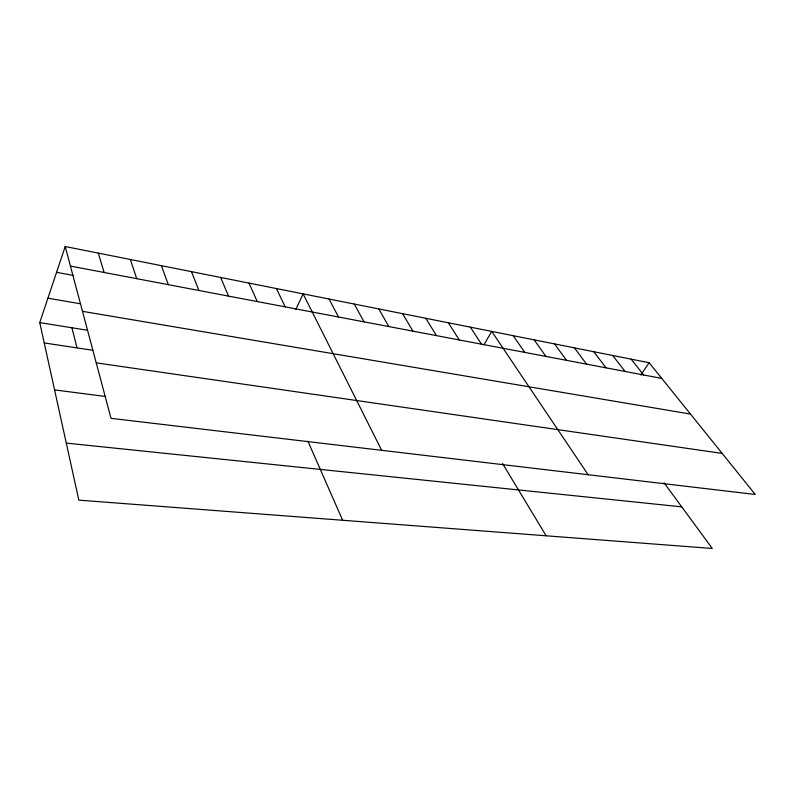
<?xml version="1.0" encoding="UTF-8"?>
<svg xmlns="http://www.w3.org/2000/svg" width="795" height="795" viewBox="0 0 795 795"><rect width="100%" height="100%" fill="white"/><g stroke="black" fill="none" stroke-linecap="round" stroke-linejoin="round"><path stroke-width="1.19" d="M664.034 482.734L712.31 548.48L78.844 500.135L39.75 322.621L65.21 246.52L649.137 362.739L755.25 494.47L111.022 418.339L65.21 246.52M295.8 309.474L303.124 293.872L381.66 450.318M483.936 344.821L491.737 331.406L588.141 474.724M640.78 375.041L649.137 362.739M66.283 443.103L681.742 506.852M54.567 389.908L105.785 396.506M96.235 362.858L722.188 453.418M44.232 342.953L92.876 350.287M39.75 322.621L87.549 330.273M82.501 311.342L690.477 414.066M47.929 298.185L80.414 303.789M56.584 272.317L73.577 275.477M70.427 266.067L661.778 378.43M631.141 359.151L643.662 374.992M612.697 355.484L625.089 371.464M593.805 351.728L606.048 367.847M574.427 347.862L586.521 364.13M554.552 343.907L566.477 360.324M534.16 339.853L545.907 356.418M513.222 335.689L524.78 352.404M470.332 327.152L481.462 344.165M448.35 322.77L459.242 339.952M425.772 318.278L436.425 335.609M502.559 463.545L546.155 535.8M402.588 313.667L412.963 331.157M378.758 308.927L388.844 326.576M354.252 304.048L364.04 321.856M329.05 299.029L338.511 317.006M276.441 288.555L285.166 306.87M248.954 283.09L257.282 301.573M307.904 441.205L342.645 520.268M220.642 277.455L228.543 296.108M191.466 271.651L198.899 290.483M161.375 265.659L168.311 284.67M130.34 259.478L136.73 278.667M98.302 253.108L104.125 272.466M71.938 327.779L77.006 347.892"/></g></svg>
